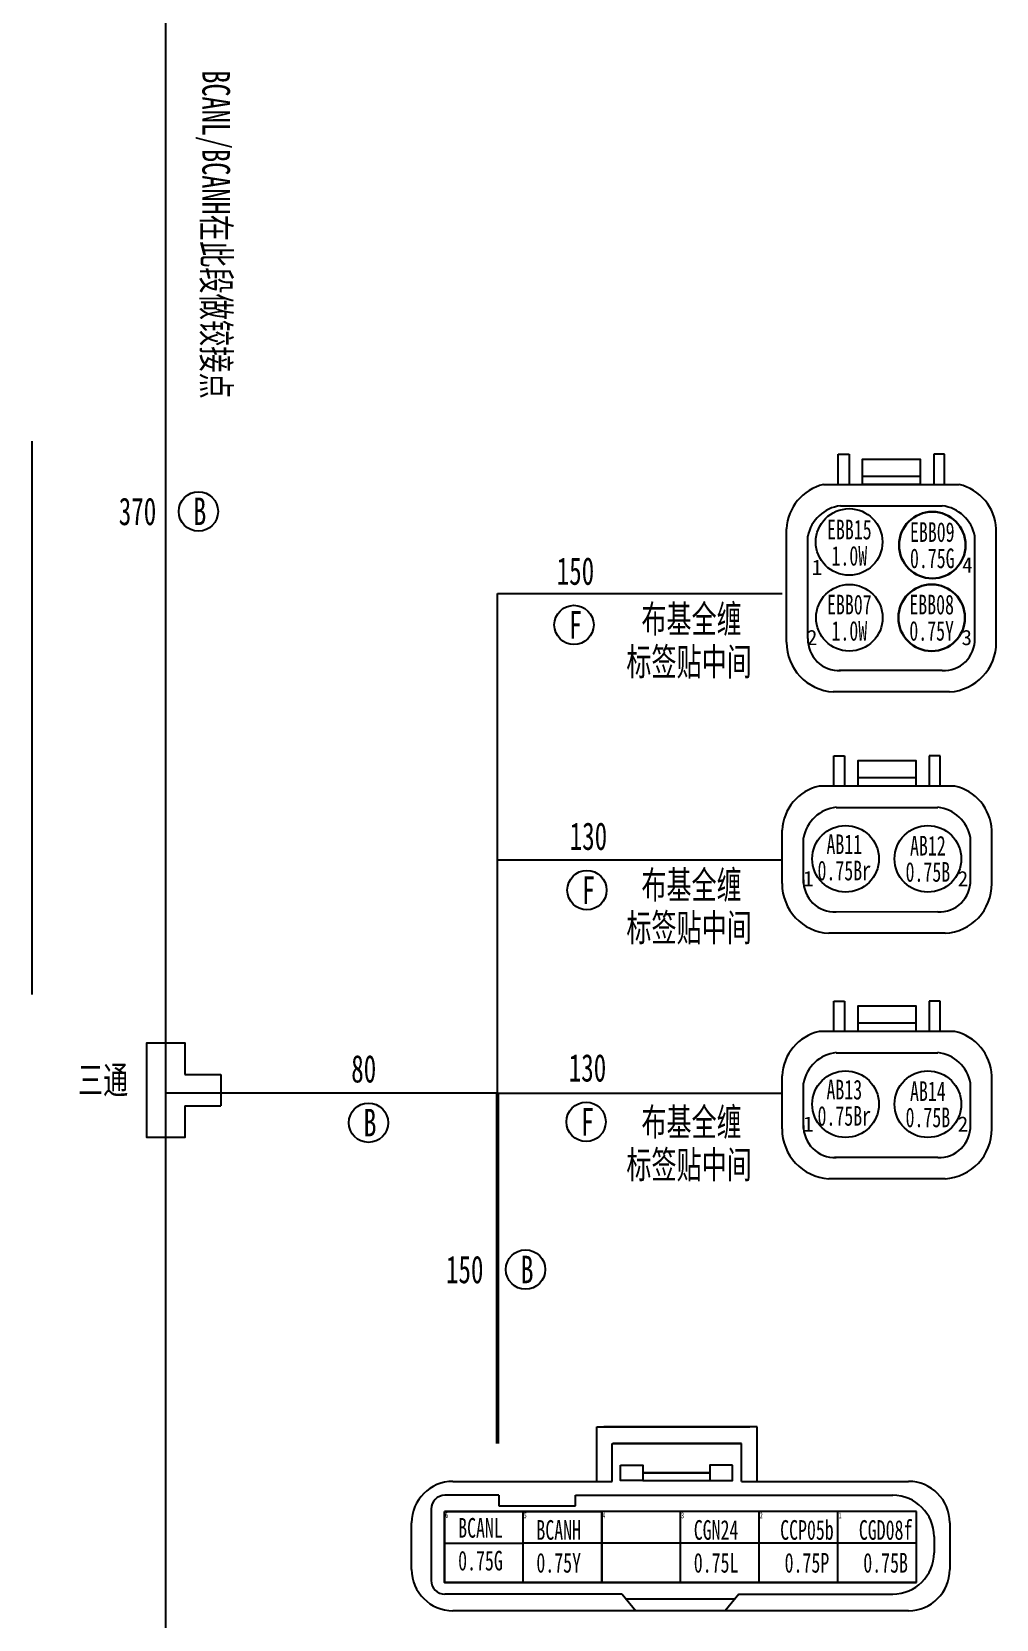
# Model space of a CAD drawing. Header units: millimetres. Extents: x 3853 to 7217, y 3585 to 4426.
# Drawn here: x 6154 to 6276.5, y 3891.3 to 4092.9 of the extents above; entities that cross this region are included whole.
import ezdxf

# ---------------------------------------------------------------- set-up
doc = ezdxf.new("R2010")
doc.units = ezdxf.units.MM
doc.layers.get('0').update_dxf_attribs({"lineweight": 25})
for name, color, linetype, lineweight in [('1轮廓实线层', 7, 'Continuous', 50), ('_0', 7, 'Continuous', 25), ('图框层', 7, 'Continuous', 25)]:
    doc.layers.add(name, color=color, linetype=linetype, lineweight=lineweight)
doc.layers.add('孔位', color=2, linetype='Continuous', plot=False)
doc.layers.add('底盘线束', color=7, linetype='Continuous')
doc.styles.get("Standard").update_dxf_attribs({"font": ''})
doc.styles.add('标准', font='', dxfattribs={"width": 0.667})
doc.styles.get('Standard').set_extended_font_data('SimSun')
doc.styles.get('标准').set_extended_font_data('SimSun')

# ---------------------------------------------------------------- blocks, each defined once
blk = doc.blocks.new('图块对象')
at = {"ltscale": 2}
for p, q in [((-10.68, 0), (8.77, 0)), ((-10.68, -6.91), (-10.68, 0)), ((9.68, 0), (-9.77, 0)), ((9.68, -6.91), (9.68, 0)), ((-8.72, -2.09), (7.59, -2.09)), ((-8.72, -6.91), (-8.72, -2.09)), ((7.72, -2.09), (-8.59, -2.09)), ((7.72, -6.91), (7.72, -2.09)), ((-28.96, -6.91), (-8.72, -6.91)), ((-4.83, -6.81), (3.7, -6.81)), ((7.72, -6.91), (28.92, -6.91)), ((-23.14, -8.68), (-29.99, -8.68)), ((-23.14, -8.68), (-23.14, -10.03)), ((-23.14, -10.03), (-13.41, -10.03)), ((-13.41, -8.68), (26.92, -8.68)), ((-13.41, -10.03), (-13.41, -8.68)), ((-31.74, -10.43), (-31.74, -19.48)), ((-34.21, -18.09), (-34.21, -12.16)), ((32.17, -13.93), (32.17, -15.98)), ((34.17, -12.16), (34.17, -18.09)), ((-7.45, -21.23), (-29.99, -21.23)), ((-7.45, -21.23), (-5.73, -23.34)), ((-6.96, -21.82), (6.87, -21.82)), ((7.35, -21.23), (5.64, -23.34)), ((7.35, -21.23), (26.92, -21.23)), ((28.92, -23.34), (-28.96, -23.34))]:
    blk.add_line(p, q, dxfattribs=at)
for p, q in [((-30.05, -19.74), (-30.05, -10.74)), ((-30.05, -10.74), (-20.05, -10.74)), ((-20.05, -19.74), (-20.05, -10.74)), ((-10.05, -10.74), (-20.05, -10.74)), ((-10.05, -19.74), (-10.05, -10.74)), ((-10.05, -19.74), (-10.05, -10.74)), ((-0.05, -10.74), (-10.05, -10.74)), ((-0.05, -19.74), (-0.05, -10.74)), ((-0.05, -19.74), (-0.05, -10.74)), ((9.95, -10.74), (-0.05, -10.74)), ((9.95, -19.74), (9.95, -10.74)), ((9.95, -19.74), (9.95, -10.74)), ((19.95, -10.74), (9.95, -10.74)), ((19.95, -19.74), (19.95, -10.74)), ((19.95, -19.74), (19.95, -10.74)), ((29.95, -10.74), (19.95, -10.74)), ((29.95, -19.74), (29.95, -10.74)), ((-30.05, -14.74), (-20.05, -14.74)), ((-10.05, -14.74), (-20.05, -14.74)), ((-0.05, -14.74), (-10.05, -14.74)), ((9.95, -14.74), (-0.05, -14.74)), ((19.95, -14.74), (9.95, -14.74)), ((29.95, -14.74), (19.95, -14.74)), ((-30.05, -19.74), (-20.05, -19.74)), ((-10.05, -19.74), (-20.05, -19.74)), ((-20.05, -19.74), (-10.05, -19.74)), ((-0.05, -19.74), (-10.05, -19.74)), ((-10.05, -19.74), (-0.05, -19.74)), ((9.95, -19.74), (-0.05, -19.74)), ((-0.05, -19.74), (9.95, -19.74)), ((19.95, -19.74), (9.95, -19.74)), ((9.95, -19.74), (19.95, -19.74)), ((29.95, -19.74), (19.95, -19.74)), ((19.95, -19.74), (29.95, -19.74))]:
    blk.add_line(p, q)
for points in [[(-7.68, -4.87), (-4.83, -4.87), (-4.83, -6.81), (-7.68, -6.81)], [(-4.83, -5.84), (3.7, -5.84), (3.7, -5.84), (-4.83, -5.84)], [(6.55, -4.87), (3.7, -4.87), (3.7, -6.81), (6.55, -6.81)]]:
    blk.add_lwpolyline(points, close=True, dxfattribs=at)
for centre, radius, start, end in [((-28.96, -12.16), 5.25, 90, 180), ((28.92, -12.16), 5.25, 360, 90), ((-29.99, -10.43), 1.75, 90, 180), ((26.92, -13.93), 5.25, 0, 90), ((26.92, -15.98), 5.25, 270, 0), ((-28.96, -18.09), 5.25, 180, 270), ((28.92, -18.09), 5.25, 270, 0), ((-29.99, -19.48), 1.75, 180, 270)]:
    blk.add_arc(centre, radius, start, end, dxfattribs=at)
at = {"layer": '孔位', "width": 0.6}
for s, p in [('6', (-29.93, -11.56)), ('5', (-19.96, -11.6)), ('4', (-9.96, -11.6)), ('3', (0.04, -11.6)), ('2', (10.04, -11.6)), ('1', (20.04, -11.6))]:
    blk.add_text(s, height=0.75, dxfattribs=at).set_placement(p)

msp = doc.modelspace()

# ---------------------------------------------------------------- linework, layer by layer
at = {"layer": '1轮廓实线层'}
msp.add_line((6213.12, 3958.11), (6213.12, 3913.62), dxfattribs=at)
at = {"layer": '_0', "color": 0, "linetype": 'ByBlock', "lineweight": -3}
for p, q in [((6170.97, 4105.01), (6170.97, 3809.56)), ((6153.95, 4040.9), (6153.95, 3970.61)), ((6173.39, 3960.48), (6177.97, 3960.48)), ((6177.97, 3960.48), (6177.97, 3956.5)), ((6173.39, 3956.5), (6177.97, 3956.5))]:
    msp.add_line(p, q, dxfattribs=at)
at = {"layer": '_0', "lineweight": -3}
for p, q in [((6213.12, 3958.11), (6213.12, 4021.53)), ((6213.12, 4021.53), (6249.3, 4021.53)), ((6213.12, 3987.73), (6249.3, 3987.73)), ((6213.12, 3958.11), (6170.97, 3958.11)), ((6213.12, 3958.11), (6249.3, 3958.11))]:
    msp.add_line(p, q, dxfattribs=at)
at = {"layer": '_0', "color": 0, "linetype": 'ByBlock', "lineweight": -3}
msp.add_lwpolyline([(6173.39, 3956.5), (6173.39, 3952.48), (6168.56, 3952.48), (6168.56, 3964.49), (6173.39, 3964.49), (6173.39, 3960.48)], dxfattribs=at)
at = {"layer": '_0', "color": 0, "lineweight": 30}
msp.add_lwpolyline([(6206.39, 3904.95), (6226.39, 3904.95), (6226.39, 3895.95), (6206.39, 3895.95)], close=True, dxfattribs=at)
at = {"layer": '_0', "color": 3, "linetype": 'ByBlock', "lineweight": -3}
for centre in [(6175.13, 4031.97), (6224.51, 3983.88), (6224.39, 3954.45)]:
    msp.add_circle(centre, 2.5, dxfattribs=at)
at = {"layer": '_0', "linetype": 'ByBlock', "lineweight": -3}
msp.add_circle((6222.86, 4017.55), 2.5, dxfattribs=at)
at = {"layer": '_0', "color": 0, "linetype": 'ByBlock', "lineweight": -3}
for centre in [(6196.75, 3954.34), (6216.71, 3935.69)]:
    msp.add_circle(centre, 2.5, dxfattribs=at)
at = {"layer": '图框层', "color": 0, "linetype": 'ByBlock', "lineweight": -3}
for p, q in [((6259.54, 4036.45), (6266.84, 4036.45)), ((6256.72, 4032.67), (6269.66, 4032.67)), ((6249.86, 4015.37), (6249.86, 4029.76)), ((6252.58, 4015.82), (6252.58, 4028.81)), ((6273.8, 4015.82), (6273.8, 4028.81)), ((6276.52, 4015.37), (6276.52, 4029.76)), ((6269.66, 4011.76), (6256.54, 4011.75)), ((6270.58, 4009.06), (6255.8, 4009.06)), ((6258.98, 3998.17), (6266.28, 3998.17)), ((6256.16, 3994.39), (6269.1, 3994.39)), ((6249.3, 3984.7), (6249.3, 3991.48)), ((6252.03, 3984.77), (6252.02, 3990.53)), ((6273.24, 3984.95), (6273.24, 3990.53)), ((6275.96, 3984.7), (6275.96, 3991.48)), ((6269.1, 3981.1), (6255.98, 3981.09)), ((6270.02, 3978.4), (6255.24, 3978.4)), ((6258.98, 3967.01), (6266.28, 3967.01)), ((6256.16, 3963.23), (6269.1, 3963.23)), ((6249.3, 3953.54), (6249.3, 3960.31)), ((6275.96, 3953.54), (6275.96, 3960.31)), ((6252.03, 3953.61), (6252.02, 3959.37)), ((6273.24, 3953.78), (6273.24, 3959.37)), ((6269.1, 3949.93), (6255.98, 3949.93)), ((6270.02, 3947.23), (6255.24, 3947.23))]:
    msp.add_line(p, q, dxfattribs=at)
for points in [[(6259.54, 4035.37), (6259.54, 4038.61), (6266.84, 4038.61), (6266.84, 4035.37)], [(6258.98, 3997.09), (6258.98, 4000.33), (6266.28, 4000.33), (6266.28, 3997.09)], [(6258.98, 3965.93), (6258.98, 3969.17), (6266.28, 3969.17), (6266.28, 3965.93)]]:
    msp.add_lwpolyline(points, close=True, dxfattribs=at)
for centre, radius, start, end in [((6255.96, 4029.43), 6.11, 103.2093, 176.8956), ((6270.42, 4029.43), 6.11, 3.1044, 76.7907), ((6257.28, 4027.92), 4.79, 96.7145, 169.2609), ((6269.1, 4027.92), 4.79, 10.7391, 83.2855), ((6256.18, 4015.36), 6.32, 179.972, 266.5622), ((6256.54, 4015.71), 3.96, 178.3954, 272.5652), ((6269.84, 4015.71), 3.96, 267.4348, 1.6046), ((6270.2, 4015.36), 6.32, 273.4378, 0.028), ((6255.4, 3991.15), 6.11, 103.2093, 176.8956), ((6269.86, 3991.15), 6.11, 3.1044, 76.7907), ((6256.72, 3989.64), 4.79, 96.7145, 169.2609), ((6268.54, 3989.64), 4.79, 10.7391, 83.2855), ((6255.62, 3984.7), 6.32, 179.972, 266.5622), ((6255.98, 3985.06), 3.96, 178.3954, 272.5652), ((6269.28, 3985.06), 3.96, 267.4348, 1.6046), ((6269.64, 3984.7), 6.32, 273.4378, 0.028), ((6255.4, 3959.98), 6.11, 103.2093, 176.8956), ((6269.86, 3959.98), 6.11, 3.1044, 76.7907), ((6256.72, 3958.48), 4.79, 96.7145, 169.2609), ((6268.54, 3958.48), 4.79, 10.7391, 83.2855), ((6255.62, 3953.54), 6.32, 179.972, 266.5622), ((6255.98, 3953.89), 3.96, 178.3954, 272.5652), ((6269.28, 3953.89), 3.96, 267.4348, 1.6046), ((6269.64, 3953.54), 6.32, 273.4378, 0.028)]:
    msp.add_arc(centre, radius, start, end, dxfattribs=at)
at = {"layer": '底盘线束', "color": 0, "linetype": 'ByBlock', "lineweight": -3}
for p, q in [((6256.42, 4035.37), (6256.42, 4039.22)), ((6256.42, 4039.22), (6257.81, 4039.22)), ((6257.81, 4039.22), (6257.81, 4035.37)), ((6269.96, 4039.22), (6268.57, 4039.22)), ((6268.57, 4039.22), (6268.57, 4035.37)), ((6269.96, 4035.37), (6269.96, 4039.22)), ((6254.56, 4035.37), (6271.82, 4035.37)), ((6255.86, 3997.09), (6255.86, 4000.94)), ((6255.86, 4000.94), (6257.25, 4000.94)), ((6257.25, 4000.94), (6257.25, 3997.09)), ((6269.4, 4000.94), (6268.01, 4000.94)), ((6268.01, 4000.94), (6268.01, 3997.09)), ((6269.4, 3997.09), (6269.4, 4000.94)), ((6271.26, 3997.09), (6254, 3997.09)), ((6255.86, 3965.93), (6255.86, 3969.78)), ((6255.86, 3969.78), (6257.25, 3969.78)), ((6257.25, 3969.78), (6257.25, 3965.93)), ((6269.4, 3969.78), (6268.01, 3969.78)), ((6268.01, 3969.78), (6268.01, 3965.93)), ((6269.4, 3965.93), (6269.4, 3969.78)), ((6271.26, 3965.93), (6254, 3965.93))]:
    msp.add_line(p, q, dxfattribs=at)
for centre in [(6257.82, 4028.09), (6257.85, 4018.47), (6257.37, 3987.85), (6267.83, 3987.85), (6257.37, 3956.69), (6267.83, 3956.69)]:
    msp.add_circle(centre, 4.23, dxfattribs=at)
at = {"layer": '底盘线束', "color": 1, "linetype": 'ByBlock', "lineweight": 30}
for centre in [(6268.39, 4027.69), (6268.31, 4018.47)]:
    msp.add_circle(centre, 4.23, dxfattribs=at)

# ---------------------------------------------------------------- block references
at = {"layer": '_0', "color": 0}
msp.add_blockref('图块对象', (6236.44, 3915.7), dxfattribs=at)

# ---------------------------------------------------------------- texts
at = {"layer": '_0', "color": 0, "insert": (6179.14, 4087.99), "char_height": 3.5, "width": 91.814, "attachment_point": 1, "rotation": 270, "style": '标准'}
msp.add_mtext('{\\W0.7;BCANL/BCANH在此段做铰接点}', dxfattribs=at)
at = {"layer": '_0', "color": 3, "linetype": 'ByBlock', "lineweight": -3, "char_height": 3.5, "attachment_point": 1, "style": '标准'}
for s, insert, width in [('370', (6165.01, 4033.73), 15.1586), ('{\\W0.7;F}', (6223.86, 3985.63), 2.4249), ('{\\W0.7;F}', (6223.75, 3956.21), 2.4249)]:
    msp.add_mtext(s, dxfattribs=dict(at, insert=insert, width=width))
for s, insert in [('{\\W0.7;B}', (6174.48, 4033.73)), ('130', (6222.31, 3992.48)), ('130', (6222.19, 3963.06))]:
    msp.add_mtext(s, dxfattribs=dict(at, insert=insert))
at = {"layer": '_0', "color": 0, "char_height": 2.5, "width": 6.0174, "attachment_point": 1, "style": '标准'}
for s, insert in [('\\pxsm0.8,qc,t0.3872;{\\fFangSong_GB2312|b0|i0|c134|p2;EBB15\\P1.0W}', (6254.84, 4030.92)), ('\\pxsm0.8,qc,t0.3872;{\\fFangSong_GB2312|b0|i0|c134|p2;EBB09\\P0.75G}', (6265.38, 4030.6)), ('\\pxsm0.8,qc,t0.3872;{\\fFangSong_GB2312|b0|i0|c134|p2;EBB07\\P1.0W}', (6254.84, 4021.39)), ('\\pxsm0.8,qc,t0.3872;{\\fFangSong_GB2312|b0|i0|c134|p2;EBB08\\P0.75Y}', (6265.3, 4021.39)), ('\\pxsm0.8,qc,t0.3872;{\\fFangSong_GB2312|b0|i0|c134|p2;AB11\\P0.75Br}', (6254.2, 3990.95)), ('\\pxsm0.8,qc,t0.3872;{\\fFangSong_GB2312|b0|i0|c134|p2;AB12\\P0.75B}', (6264.82, 3990.77)), ('\\pxsm0.8,qc,t0.3872;{\\fFangSong_GB2312|b0|i0|c134|p2;AB13\\P0.75Br}', (6254.2, 3959.79)), ('\\pxsm0.8,qc,t0.3872;{\\fFangSong_GB2312|b0|i0|c134|p2;AB14\\P0.75B}', (6264.82, 3959.6))]:
    msp.add_mtext(s, dxfattribs=dict(at, insert=insert))
at = {"layer": '_0', "linetype": 'ByBlock', "lineweight": -3, "insert": (6220.66, 4026.15), "char_height": 3.5, "attachment_point": 1, "style": '标准'}
msp.add_mtext('150', dxfattribs=at)
at = {"layer": '_0', "color": 1, "char_height": 3.5, "attachment_point": 1, "style": '标准'}
for s, insert, width in [('{\\fFangSong_GB2312|b0|i0|c134|p2;布基全缠}', (6231.43, 4020.06), 15.1586), ('{\\fFangSong_GB2312|b0|i0|c134|p2;标签贴中间}', (6229.52, 4014.63), 17.1451), ('{\\fFangSong_GB2312|b0|i0|c134|p2;布基全缠}', (6231.43, 3986.29), 15.1586), ('{\\fFangSong_GB2312|b0|i0|c134|p2;标签贴中间}', (6229.52, 3980.86), 17.1451), ('{\\fFangSong_GB2312|b0|i0|c134|p2;布基全缠}', (6231.43, 3956.18), 15.1586), ('{\\fFangSong_GB2312|b0|i0|c134|p2;标签贴中间}', (6229.52, 3950.76), 17.1451)]:
    msp.add_mtext(s, dxfattribs=dict(at, insert=insert, width=width))
at = {"layer": '_0', "linetype": 'ByBlock', "lineweight": -3, "insert": (6222.21, 4019.31), "char_height": 3.5, "width": 2.4249, "attachment_point": 1, "style": '标准'}
msp.add_mtext('{\\W0.7;F}', dxfattribs=at)
at = {"layer": '_0', "color": 0, "linetype": 'ByBlock', "lineweight": -3, "attachment_point": 1, "style": '标准'}
for s, insert, char_height, width in [('三通', (6159.84, 3961.5), 3.5, 15.1586), ('{\\W0.7;B}', (6196.1, 3956.1), 3.5, 2.4249), ('150', (6206.59, 3937.45), 3.5, 15.1586), ('{\\fFangSong_GB2312|b0|i0|c134|p2;BCANL\\P0.75G}', (6208.14, 3904.14), 2.5, 8.7593), ('{\\fFangSong_GB2312|b0|i0|c134|p2;BCANH\\P0.75Y}', (6218.08, 3903.87), 2.5, 8.7593), ('{\\fFangSong_GB2312|b0|i0|c134|p2;CGN24\\P0.75L}', (6238.08, 3903.87), 2.5, 8.7593), ('\\pxqc;{\\fFangSong_GB2312|b0|i0|c134|p2;CCP05b\\P0.75P}', (6248.08, 3903.87), 2.5, 8.7593), ('\\pxqc;{\\fFangSong_GB2312|b0|i0|c134|p2;CGD08f\\P0.75B}', (6258.08, 3903.87), 2.5, 8.7593)]:
    msp.add_mtext(s, dxfattribs=dict(at, insert=insert, char_height=char_height, width=width))
at = {"layer": '_0', "color": 0, "linetype": 'ByBlock', "lineweight": -3, "char_height": 3.5, "attachment_point": 1, "style": '标准'}
for s, insert in [('80', (6194.55, 3962.94)), ('{\\W0.7;B}', (6216.06, 3937.45))]:
    msp.add_mtext(s, dxfattribs=dict(at, insert=insert))
at = {"layer": '图框层', "color": 0, "linetype": 'ByBlock', "lineweight": -3}
for s, p in [('4', (6272.19, 4024.2)), ('1', (6253.08, 4023.9)), ('2', (6252.46, 4014.99)), ('3', (6272.11, 4014.99)), ('1', (6251.98, 3984.37)), ('2', (6271.63, 3984.37)), ('1', (6251.98, 3953.2)), ('2', (6271.63, 3953.2))]:
    msp.add_text(s, height=1.94, dxfattribs=at).set_placement(p)

doc.saveas('drawing.dxf')
